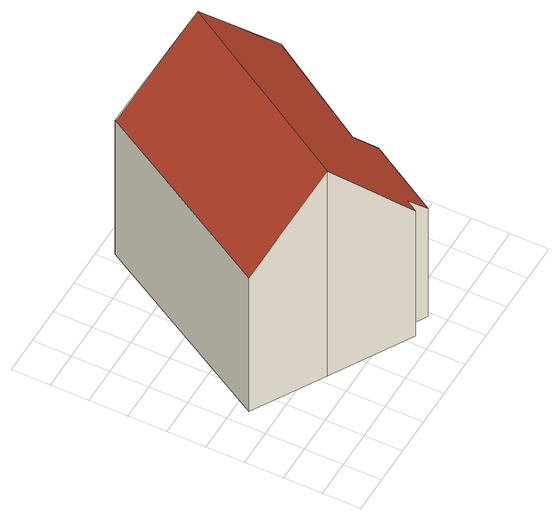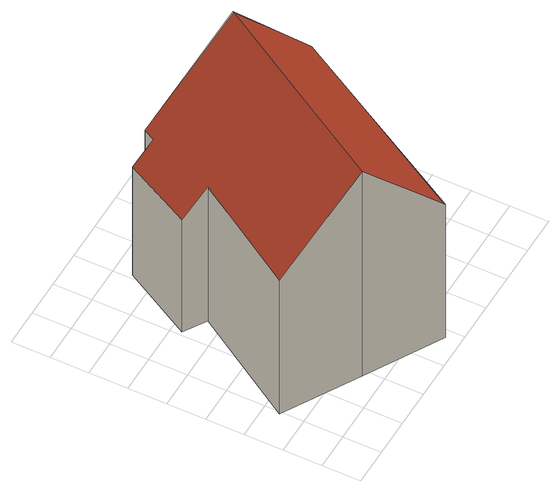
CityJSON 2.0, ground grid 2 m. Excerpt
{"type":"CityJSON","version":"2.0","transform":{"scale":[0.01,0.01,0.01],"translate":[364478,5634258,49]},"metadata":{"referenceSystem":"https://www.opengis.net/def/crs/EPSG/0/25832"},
"CityObjects":{
"building1":{"type":"Building","attributes":{"Geometrietyp2DReferenz":"3000","Gemeindeschluessel":"05315000","function":"31001_1130","roofType":"3100","measuredHeight":13.82,"storeysAboveGround":1},"address":[{"country":"Germany","locality":"Köln","thoroughfareNumber":"61","thoroughfareName":"Liburer Landstr."}],"geometry":[{"type":"Solid","lod":"2","boundaries":[[[[0,1,2,3]],[[4,5,1,0]],[[6,7,5,4]],[[8,9,7,6]],[[10,11,9,8]],[[12,13,11,10]],[[14,15,13,12]],[[16,17,15,14]],[[18,19,17,16]],[[3,2,19,18]],[[12,10,8,14]],[[6,4,0,3,18,16,14,8]],[[1,5,7,9,11,13,15,17,19,2]]]],"semantics":{"surfaces":[{"type":"WallSurface"},{"type":"RoofSurface"},{"type":"GroundSurface"}],"values":[[0,0,0,0,0,0,0,0,0,0,1,1,2]]}}]}
},
"vertices":[
[980,91,766],[980,91,35],[1182,453,35],[1182,453,789],[884,146,885],[884,146,35],[849,84,882],[849,84,35],[445,321,1417],[445,321,35],[85,531,937],[85,531,35],[647,1521,937],[647,1521,35],[1031,1300,1417],[1031,1300,35],[1415,1079,937],[1415,1079,35],[1066,525,937],[1066,525,35]
]}
